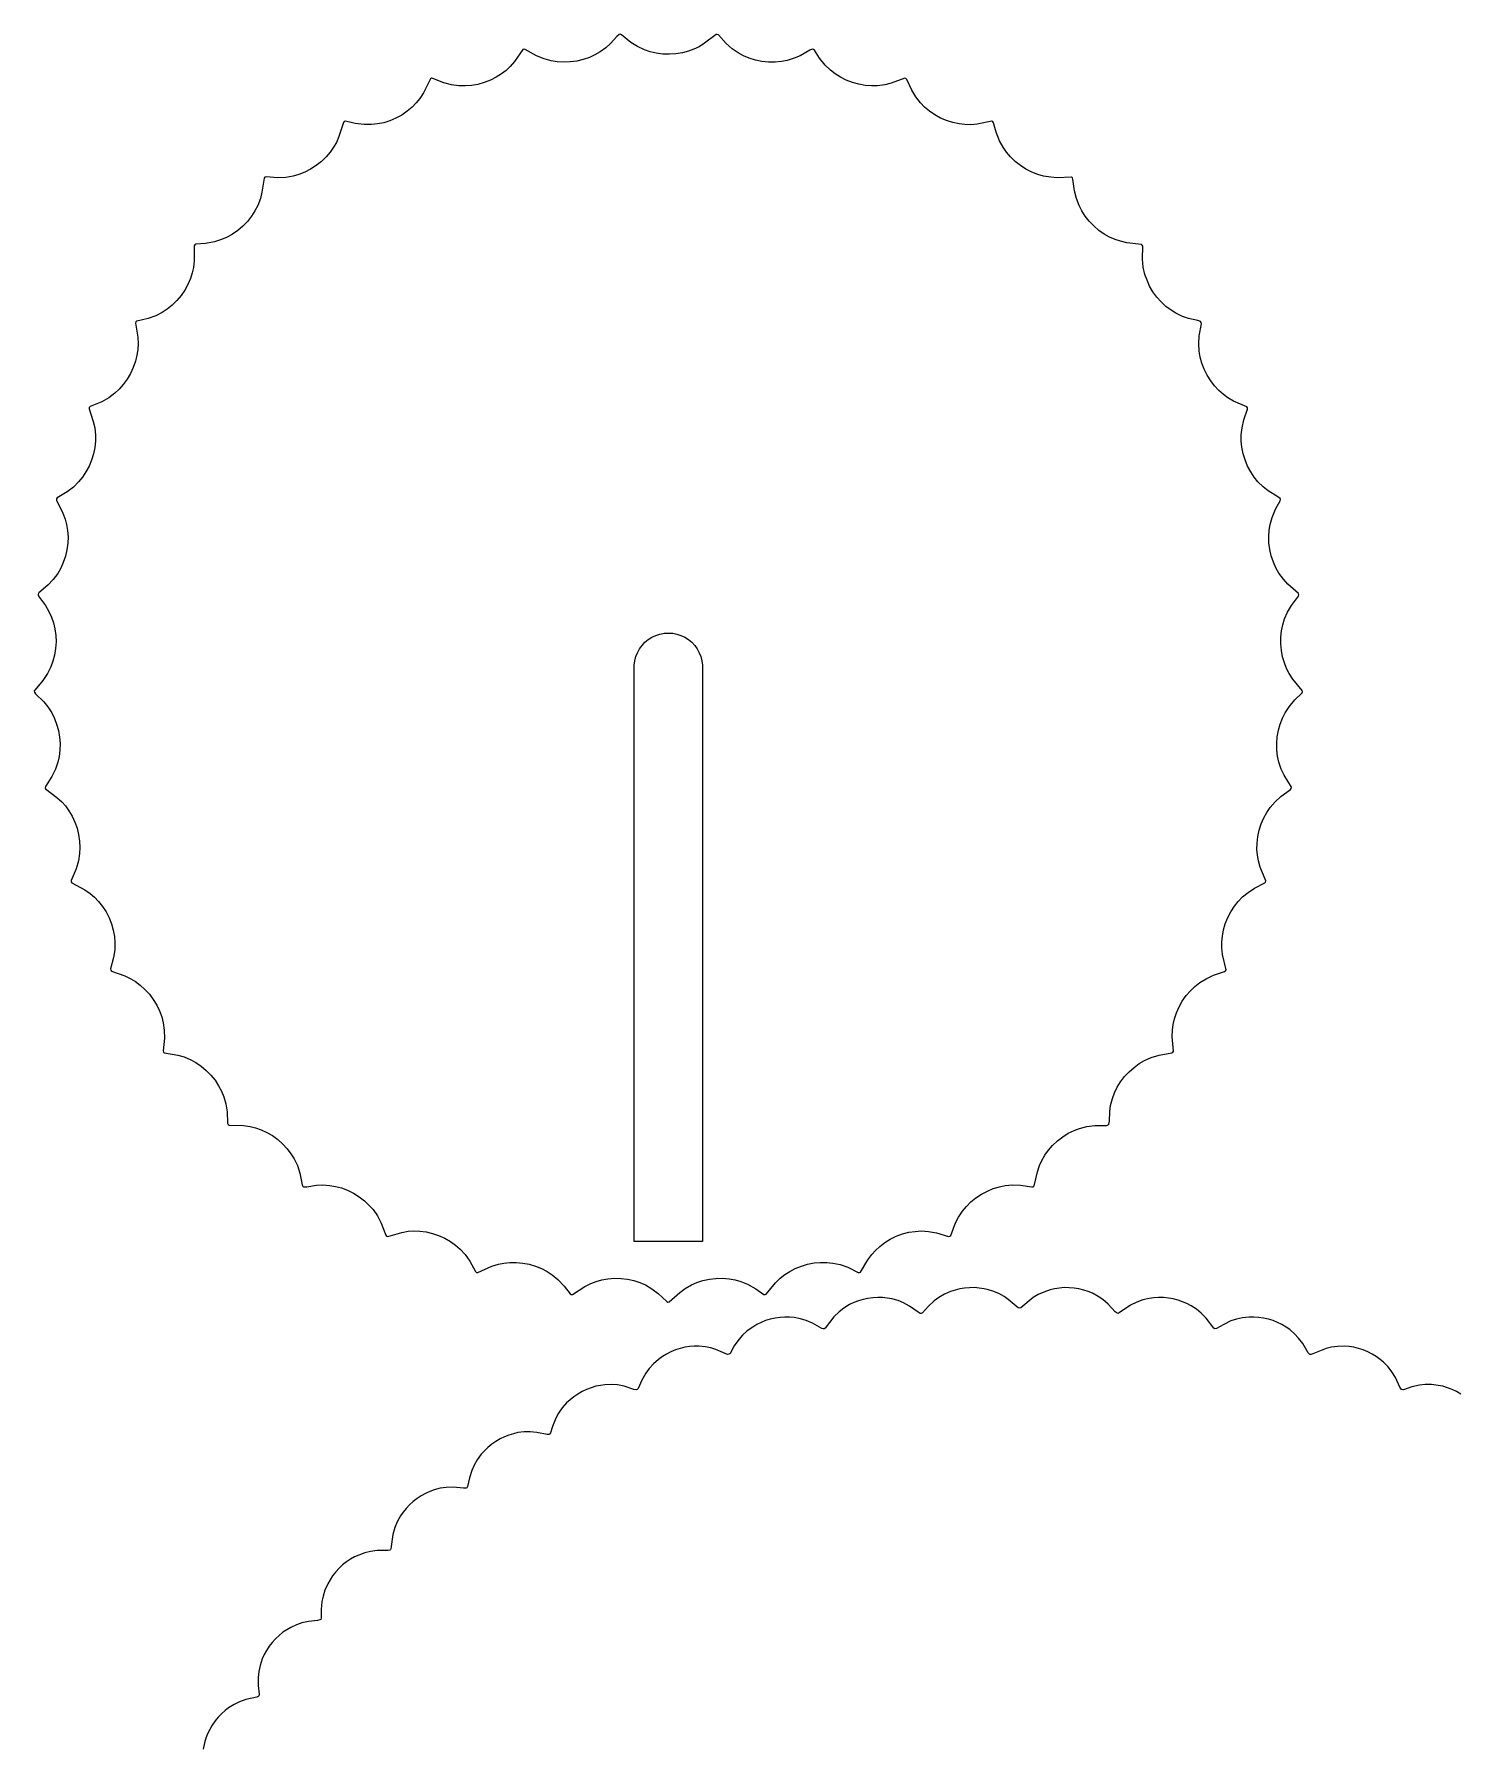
# Model space of a CAD drawing. Header units: centimetres. Extents: x 0.5 to 58.9, y 0.2 to 79.9.
# Drawn here: x 0.96 to 17.62, y 59.8 to 79.85 of the extents above; entities that cross this region are included whole.
import ezdxf

# ---------------------------------------------------------------- set-up
doc = ezdxf.new("R2010")
doc.units = ezdxf.units.CM
doc.layers.get('0').update_dxf_attribs({"lineweight": 25, "true_color": 0xffffff})

msp = doc.modelspace()

# ---------------------------------------------------------------- linework, layer by layer
for p, q in [((7.775, 79.828), (7.699, 79.743)), ((7.8, 79.85), (7.775, 79.828)), ((7.814, 79.852), (7.8, 79.85)), ((7.829, 79.845), (7.814, 79.852)), ((7.937, 79.757), (7.829, 79.845)), ((8.934, 79.85), (8.8, 79.747)), ((8.948, 79.851), (8.934, 79.85)), ((8.962, 79.844), (8.948, 79.851)), ((9.053, 79.744), (8.962, 79.844)), ((6.675, 79.673), (6.577, 79.533)), ((6.688, 79.679), (6.675, 79.673)), ((6.703, 79.676), (6.688, 79.679)), ((6.834, 79.601), (6.703, 79.676)), ((7.518, 79.611), (7.452, 79.58)), ((7.577, 79.645), (7.518, 79.611)), ((7.645, 79.694), (7.577, 79.645)), ((7.699, 79.743), (7.645, 79.694)), ((8.017, 79.708), (7.937, 79.757)), ((8.096, 79.671), (8.017, 79.708)), ((8.163, 79.648), (8.096, 79.671)), ((8.235, 79.631), (8.163, 79.648)), ((8.311, 79.621), (8.235, 79.631)), ((8.388, 79.618), (8.311, 79.621)), ((8.465, 79.623), (8.388, 79.618)), ((8.54, 79.636), (8.465, 79.623)), ((8.611, 79.654), (8.54, 79.636)), ((8.676, 79.679), (8.611, 79.654)), ((8.735, 79.707), (8.676, 79.679)), ((8.8, 79.747), (8.735, 79.707)), ((9.122, 79.683), (9.053, 79.744)), ((9.193, 79.634), (9.122, 79.683)), ((9.255, 79.601), (9.193, 79.634)), ((10.03, 79.666), (9.918, 79.601)), ((10.06, 79.679), (10.03, 79.666)), ((10.074, 79.676), (10.06, 79.679)), ((10.087, 79.665), (10.074, 79.676)), ((10.146, 79.574), (10.087, 79.665)), ((6.479, 79.43), (6.424, 79.388)), ((6.526, 79.475), (6.479, 79.43)), ((6.577, 79.533), (6.526, 79.475)), ((6.922, 79.565), (6.834, 79.601)), ((7.007, 79.541), (6.922, 79.565)), ((7.077, 79.53), (7.007, 79.541)), ((7.151, 79.525), (7.077, 79.53)), ((7.228, 79.528), (7.151, 79.525)), ((7.305, 79.538), (7.228, 79.528)), ((7.38, 79.556), (7.305, 79.538)), ((7.452, 79.58), (7.38, 79.556)), ((9.323, 79.572), (9.255, 79.601)), ((9.396, 79.55), (9.323, 79.572)), ((9.471, 79.534), (9.396, 79.55)), ((9.548, 79.526), (9.471, 79.534)), ((9.625, 79.526), (9.548, 79.526)), ((9.698, 79.533), (9.625, 79.526)), ((9.767, 79.546), (9.698, 79.533)), ((9.849, 79.571), (9.767, 79.546)), ((9.918, 79.601), (9.849, 79.571)), ((10.212, 79.491), (10.146, 79.574)), ((10.273, 79.432), (10.212, 79.491)), ((10.328, 79.389), (10.273, 79.432)), ((5.593, 79.33), (5.512, 79.166)), ((5.606, 79.337), (5.593, 79.33)), ((5.622, 79.336), (5.606, 79.337)), ((5.751, 79.285), (5.622, 79.336)), ((5.841, 79.261), (5.751, 79.285)), ((5.927, 79.25), (5.841, 79.261)), ((5.998, 79.248), (5.927, 79.25)), ((6.072, 79.253), (5.998, 79.248)), ((6.147, 79.266), (6.072, 79.253)), ((6.222, 79.287), (6.147, 79.266)), ((6.294, 79.314), (6.222, 79.287)), ((6.362, 79.349), (6.294, 79.314)), ((6.424, 79.388), (6.362, 79.349)), ((10.389, 79.35), (10.328, 79.389)), ((10.457, 79.315), (10.389, 79.35)), ((10.529, 79.287), (10.457, 79.315)), ((10.604, 79.267), (10.529, 79.287)), ((10.679, 79.254), (10.604, 79.267)), ((10.753, 79.248), (10.679, 79.254)), ((10.824, 79.25), (10.753, 79.248)), ((10.91, 79.261), (10.824, 79.25)), ((10.984, 79.279), (10.91, 79.261)), ((11.142, 79.337), (10.984, 79.279)), ((11.155, 79.333), (11.142, 79.337)), ((11.166, 79.322), (11.155, 79.333)), ((11.224, 79.198), (11.166, 79.322)), ((5.427, 79.049), (5.378, 78.999)), ((5.469, 79.1), (5.427, 79.049)), ((5.512, 79.166), (5.469, 79.1)), ((11.271, 79.119), (11.224, 79.198)), ((11.325, 79.051), (11.271, 79.119)), ((11.374, 79), (11.325, 79.051)), ((4.574, 78.822), (4.523, 78.657)), ((4.584, 78.832), (4.574, 78.822)), ((4.599, 78.835), (4.584, 78.832)), ((4.713, 78.809), (4.599, 78.835)), ((4.819, 78.795), (4.713, 78.809)), ((4.974, 78.803), (4.905, 78.795)), ((5.046, 78.818), (4.974, 78.803)), ((5.119, 78.841), (5.046, 78.818)), ((5.19, 78.871), (5.119, 78.841)), ((5.258, 78.908), (5.19, 78.871)), ((5.321, 78.951), (5.258, 78.908)), ((5.378, 78.999), (5.321, 78.951)), ((11.43, 78.953), (11.374, 79)), ((11.493, 78.91), (11.43, 78.953)), ((11.561, 78.872), (11.493, 78.91)), ((11.632, 78.842), (11.561, 78.872)), ((11.705, 78.819), (11.632, 78.842)), ((11.777, 78.803), (11.705, 78.819)), ((11.846, 78.795), (11.777, 78.803)), ((12.159, 78.834), (11.989, 78.8)), ((12.172, 78.83), (12.159, 78.834)), ((12.182, 78.818), (12.172, 78.83)), ((12.213, 78.706), (12.182, 78.818)), ((4.523, 78.657), (4.492, 78.587)), ((4.905, 78.795), (4.819, 78.795)), ((11.911, 78.794), (11.846, 78.795)), ((11.989, 78.8), (11.911, 78.794)), ((12.252, 78.607), (12.213, 78.706)), ((12.293, 78.532), (12.252, 78.607)), ((4.372, 78.417), (4.317, 78.364)), ((4.419, 78.473), (4.372, 78.417)), ((4.459, 78.53), (4.419, 78.473)), ((4.492, 78.587), (4.459, 78.53)), ((12.332, 78.474), (12.293, 78.532)), ((12.38, 78.418), (12.332, 78.474)), ((12.434, 78.365), (12.38, 78.418)), ((4.054, 78.212), (3.986, 78.193)), ((4.123, 78.239), (4.054, 78.212)), ((4.191, 78.274), (4.123, 78.239)), ((4.256, 78.316), (4.191, 78.274)), ((4.317, 78.364), (4.256, 78.316)), ((12.495, 78.317), (12.434, 78.365)), ((12.56, 78.275), (12.495, 78.317)), ((12.628, 78.24), (12.56, 78.275)), ((12.697, 78.213), (12.628, 78.24)), ((12.765, 78.194), (12.697, 78.213)), ((3.622, 78.004), (3.603, 77.93)), ((3.647, 78.169), (3.622, 78.004)), ((3.656, 78.179), (3.647, 78.169)), ((3.672, 78.183), (3.656, 78.179)), ((3.808, 78.174), (3.672, 78.183)), ((3.901, 78.178), (3.808, 78.174)), ((3.986, 78.193), (3.901, 78.178)), ((12.85, 78.179), (12.765, 78.194)), ((12.926, 78.174), (12.85, 78.179)), ((13.092, 78.181), (12.926, 78.174)), ((13.104, 78.174), (13.092, 78.181)), ((13.11, 78.159), (13.104, 78.174)), ((13.128, 78.022), (13.11, 78.159)), ((13.15, 77.932), (13.128, 78.022)), ((3.572, 77.849), (3.54, 77.786)), ((3.603, 77.93), (3.572, 77.849)), ((13.181, 77.851), (13.15, 77.932)), ((13.212, 77.788), (13.181, 77.851)), ((3.398, 77.608), (3.34, 77.558)), ((3.452, 77.664), (3.398, 77.608)), ((3.5, 77.724), (3.452, 77.664)), ((3.54, 77.786), (3.5, 77.724)), ((13.252, 77.726), (13.212, 77.788)), ((13.299, 77.666), (13.252, 77.726)), ((13.353, 77.61), (13.299, 77.666)), ((13.412, 77.559), (13.353, 77.61)), ((2.963, 77.407), (2.848, 77.397)), ((3.068, 77.425), (2.963, 77.407)), ((3.149, 77.451), (3.068, 77.425)), ((3.213, 77.479), (3.149, 77.451)), ((3.277, 77.515), (3.213, 77.479)), ((3.34, 77.558), (3.277, 77.515)), ((13.474, 77.516), (13.412, 77.559)), ((13.538, 77.48), (13.474, 77.516)), ((13.602, 77.452), (13.538, 77.48)), ((13.664, 77.431), (13.602, 77.452)), ((13.739, 77.414), (13.664, 77.431)), ((13.91, 77.395), (13.739, 77.414)), ((2.829, 77.203), (2.82, 77.126)), ((2.835, 77.39), (2.828, 77.377)), ((2.828, 77.377), (2.829, 77.203)), ((2.848, 77.397), (2.835, 77.39)), ((13.921, 77.387), (13.91, 77.395)), ((13.926, 77.372), (13.921, 77.387)), ((13.923, 77.222), (13.926, 77.372)), ((13.932, 77.128), (13.923, 77.222)), ((2.806, 77.062), (2.785, 76.995)), ((2.82, 77.126), (2.806, 77.062)), ((13.952, 77.042), (13.932, 77.128)), ((13.976, 76.975), (13.952, 77.042)), ((2.72, 76.861), (2.676, 76.797)), ((2.756, 76.927), (2.72, 76.861)), ((2.785, 76.995), (2.756, 76.927)), ((14.007, 76.907), (13.976, 76.975)), ((14.046, 76.841), (14.007, 76.907)), ((14.091, 76.778), (14.046, 76.841)), ((2.455, 76.599), (2.379, 76.56)), ((2.514, 76.638), (2.455, 76.599)), ((2.572, 76.684), (2.514, 76.638)), ((2.626, 76.737), (2.572, 76.684)), ((2.676, 76.797), (2.626, 76.737)), ((14.143, 76.721), (14.091, 76.778)), ((14.198, 76.669), (14.143, 76.721)), ((14.257, 76.625), (14.198, 76.669)), ((14.315, 76.589), (14.257, 76.625)), ((2.147, 76.488), (2.141, 76.475)), ((2.141, 76.475), (2.168, 76.308)), ((2.16, 76.496), (2.147, 76.488)), ((2.292, 76.529), (2.16, 76.496)), ((2.379, 76.56), (2.292, 76.529)), ((14.391, 76.553), (14.315, 76.589)), ((14.46, 76.529), (14.391, 76.553)), ((14.571, 76.503), (14.46, 76.529)), ((14.602, 76.491), (14.571, 76.503)), ((14.587, 76.327), (14.613, 76.464)), ((14.611, 76.48), (14.602, 76.491)), ((14.613, 76.464), (14.611, 76.48)), ((2.168, 76.308), (2.172, 76.232)), ((2.172, 76.232), (2.168, 76.167)), ((14.581, 76.234), (14.587, 76.327)), ((14.587, 76.147), (14.581, 76.234)), ((2.142, 76.027), (2.117, 75.956)), ((2.159, 76.099), (2.142, 76.027)), ((2.168, 76.167), (2.159, 76.099)), ((14.599, 76.077), (14.587, 76.147)), ((14.618, 76.006), (14.599, 76.077)), ((14.645, 75.934), (14.618, 76.006)), ((2.045, 75.819), (2, 75.757)), ((2.085, 75.886), (2.045, 75.819)), ((2.117, 75.956), (2.085, 75.886)), ((14.68, 75.865), (14.645, 75.934)), ((14.721, 75.799), (14.68, 75.865)), ((14.767, 75.739), (14.721, 75.799)), ((1.829, 75.601), (1.747, 75.555)), ((1.899, 75.653), (1.829, 75.601)), ((1.951, 75.701), (1.899, 75.653)), ((2, 75.757), (1.951, 75.701)), ((14.818, 75.686), (14.767, 75.739)), ((14.87, 75.64), (14.818, 75.686)), ((14.923, 75.602), (14.87, 75.64)), ((14.989, 75.563), (14.923, 75.602)), ((1.602, 75.487), (1.6, 75.473)), ((1.6, 75.473), (1.649, 75.323)), ((1.612, 75.498), (1.602, 75.487)), ((1.747, 75.555), (1.612, 75.498)), ((15.145, 75.495), (14.989, 75.563)), ((15.109, 75.341), (15.153, 75.468)), ((15.153, 75.483), (15.145, 75.495)), ((15.153, 75.468), (15.153, 75.483)), ((1.649, 75.323), (1.666, 75.249)), ((1.666, 75.249), (1.674, 75.163)), ((15.079, 75.166), (15.088, 75.251)), ((15.088, 75.251), (15.109, 75.341)), ((1.667, 75.02), (1.652, 74.945)), ((1.674, 75.093), (1.667, 75.02)), ((1.674, 75.163), (1.674, 75.093)), ((15.079, 75.095), (15.079, 75.166)), ((15.086, 75.022), (15.079, 75.095)), ((15.101, 74.947), (15.086, 75.022)), ((1.599, 74.8), (1.563, 74.733)), ((1.629, 74.871), (1.599, 74.8)), ((1.652, 74.945), (1.629, 74.871)), ((15.123, 74.873), (15.101, 74.947)), ((15.153, 74.802), (15.123, 74.873)), ((15.189, 74.735), (15.153, 74.802)), ((1.477, 74.617), (1.416, 74.557)), ((1.522, 74.671), (1.477, 74.617)), ((1.563, 74.733), (1.522, 74.671)), ((15.23, 74.673), (15.189, 74.735)), ((15.274, 74.619), (15.23, 74.673)), ((15.336, 74.558), (15.274, 74.619)), ((1.218, 74.419), (1.217, 74.405)), ((1.217, 74.405), (1.294, 74.253)), ((1.228, 74.431), (1.218, 74.419)), ((1.343, 74.501), (1.228, 74.431)), ((1.416, 74.557), (1.343, 74.501)), ((15.395, 74.512), (15.336, 74.558)), ((15.507, 74.444), (15.395, 74.512)), ((15.481, 74.299), (15.533, 74.395)), ((15.532, 74.424), (15.507, 74.444)), ((15.537, 74.411), (15.532, 74.424)), ((15.533, 74.395), (15.537, 74.411)), ((1.294, 74.253), (1.32, 74.181)), ((15.417, 74.12), (15.44, 74.202)), ((15.44, 74.202), (15.481, 74.299)), ((1.32, 74.181), (1.336, 74.118)), ((1.336, 74.118), (1.348, 74.05)), ((1.348, 74.05), (1.353, 73.976)), ((15.4, 73.979), (15.406, 74.052)), ((15.406, 74.052), (15.417, 74.12)), ((1.34, 73.824), (1.323, 73.748)), ((1.35, 73.9), (1.34, 73.824)), ((1.353, 73.976), (1.35, 73.9)), ((15.403, 73.903), (15.4, 73.979)), ((15.412, 73.826), (15.403, 73.903)), ((15.43, 73.751), (15.412, 73.826)), ((1.268, 73.608), (1.232, 73.547)), ((1.298, 73.676), (1.268, 73.608)), ((1.323, 73.748), (1.298, 73.676)), ((15.454, 73.678), (15.43, 73.751)), ((15.484, 73.61), (15.454, 73.678)), ((15.519, 73.549), (15.484, 73.61)), ((1.117, 73.409), (1.011, 73.319)), ((1.181, 73.477), (1.117, 73.409)), ((1.232, 73.547), (1.181, 73.477)), ((15.571, 73.478), (15.519, 73.549)), ((15.622, 73.422), (15.571, 73.478)), ((15.749, 73.31), (15.622, 73.422)), ((1.011, 73.319), (1.002, 73.305)), ((1.002, 73.305), (1.002, 73.292)), ((1.002, 73.292), (1.018, 73.263)), ((1.018, 73.263), (1.088, 73.172)), ((15.666, 73.173), (15.748, 73.282)), ((15.748, 73.282), (15.752, 73.297)), ((15.752, 73.297), (15.749, 73.31)), ((1.088, 73.172), (1.125, 73.109)), ((1.125, 73.109), (1.161, 73.033)), ((1.161, 73.033), (1.183, 72.968)), ((15.564, 72.947), (15.585, 73.014)), ((15.585, 73.014), (15.619, 73.093)), ((15.619, 73.093), (15.666, 73.173)), ((1.183, 72.968), (1.2, 72.897)), ((1.2, 72.897), (1.21, 72.822)), ((1.21, 72.822), (1.213, 72.745)), ((8.141, 72.773), (8.184, 72.8)), ((8.184, 72.8), (8.229, 72.821)), ((8.229, 72.821), (8.277, 72.836)), ((8.277, 72.836), (8.327, 72.846)), ((8.327, 72.846), (8.377, 72.849)), ((8.377, 72.849), (8.427, 72.846)), ((8.427, 72.846), (8.476, 72.836)), ((8.476, 72.836), (8.524, 72.821)), ((8.524, 72.821), (8.569, 72.8)), ((8.569, 72.8), (8.612, 72.773)), ((15.541, 72.799), (15.549, 72.875)), ((15.541, 72.721), (15.541, 72.799)), ((15.549, 72.875), (15.564, 72.947)), ((1.196, 72.592), (1.177, 72.52)), ((1.208, 72.667), (1.196, 72.592)), ((1.213, 72.745), (1.208, 72.667)), ((7.996, 72.573), (8.015, 72.619)), ((8.015, 72.619), (8.039, 72.663)), ((8.039, 72.663), (8.068, 72.704)), ((8.068, 72.704), (8.103, 72.741)), ((8.103, 72.741), (8.141, 72.773)), ((8.612, 72.773), (8.65, 72.741)), ((8.65, 72.741), (8.685, 72.704)), ((8.685, 72.704), (8.714, 72.663)), ((8.714, 72.663), (8.738, 72.619)), ((8.738, 72.619), (8.757, 72.573)), ((15.548, 72.644), (15.541, 72.721)), ((15.562, 72.569), (15.548, 72.644)), ((1.153, 72.453), (1.113, 72.374)), ((1.177, 72.52), (1.153, 72.453)), ((7.977, 72.474), (7.984, 72.524)), ((7.977, 65.732), (7.977, 72.474)), ((7.984, 72.524), (7.996, 72.573)), ((8.757, 72.573), (8.769, 72.524)), ((8.769, 72.524), (8.776, 72.474)), ((8.776, 72.474), (8.777, 65.732)), ((15.583, 72.499), (15.562, 72.569)), ((15.609, 72.434), (15.583, 72.499)), ((15.639, 72.376), (15.609, 72.434)), ((1.06, 72.295), (0.963, 72.182)), ((1.113, 72.374), (1.06, 72.295)), ((15.681, 72.31), (15.639, 72.376)), ((15.793, 72.177), (15.681, 72.31)), ((0.963, 72.182), (0.958, 72.172)), ((0.958, 72.172), (0.959, 72.158)), ((0.959, 72.158), (0.972, 72.138)), ((0.972, 72.138), (1.069, 72.043)), ((1.069, 72.043), (1.116, 71.986)), ((1.116, 71.986), (1.162, 71.914)), ((15.592, 71.916), (15.638, 71.987)), ((15.638, 71.987), (15.707, 72.068)), ((15.707, 72.068), (15.79, 72.149)), ((15.79, 72.149), (15.796, 72.163)), ((15.796, 72.163), (15.793, 72.177)), ((1.162, 71.914), (1.194, 71.851)), ((1.194, 71.851), (1.22, 71.783)), ((15.513, 71.712), (15.534, 71.785)), ((15.534, 71.785), (15.56, 71.853)), ((15.56, 71.853), (15.592, 71.916)), ((1.22, 71.783), (1.241, 71.71)), ((1.241, 71.71), (1.254, 71.633)), ((1.254, 71.633), (1.26, 71.556)), ((15.494, 71.559), (15.499, 71.636)), ((15.499, 71.636), (15.513, 71.712)), ((1.249, 71.406), (1.233, 71.338)), ((1.258, 71.48), (1.249, 71.406)), ((1.26, 71.556), (1.258, 71.48)), ((15.495, 71.482), (15.494, 71.559)), ((15.504, 71.409), (15.495, 71.482)), ((15.519, 71.34), (15.504, 71.409)), ((1.206, 71.256), (1.165, 71.172)), ((1.233, 71.338), (1.206, 71.256)), ((15.547, 71.257), (15.519, 71.34)), ((15.579, 71.188), (15.547, 71.257)), ((15.665, 71.045), (15.579, 71.188)), ((1.091, 71.055), (1.087, 71.04)), ((1.087, 71.04), (1.091, 71.027)), ((1.165, 71.172), (1.091, 71.055)), ((1.091, 71.027), (1.224, 70.927)), ((15.543, 70.938), (15.655, 71.018)), ((15.655, 71.018), (15.664, 71.031)), ((15.664, 71.031), (15.665, 71.045)), ((1.224, 70.927), (1.28, 70.875)), ((1.28, 70.875), (1.323, 70.827)), ((1.323, 70.827), (1.363, 70.771)), ((15.378, 70.752), (15.418, 70.81)), ((15.418, 70.81), (15.474, 70.876)), ((15.474, 70.876), (15.543, 70.938)), ((1.363, 70.771), (1.401, 70.708)), ((1.401, 70.708), (1.433, 70.639)), ((1.433, 70.639), (1.459, 70.567)), ((15.288, 70.544), (15.312, 70.618)), ((15.312, 70.618), (15.342, 70.688)), ((15.342, 70.688), (15.378, 70.752)), ((1.459, 70.567), (1.477, 70.491)), ((1.477, 70.491), (1.488, 70.416)), ((1.488, 70.416), (1.491, 70.341)), ((15.262, 70.319), (15.263, 70.393)), ((15.263, 70.393), (15.272, 70.468)), ((15.272, 70.468), (15.288, 70.544)), ((1.474, 70.184), (1.447, 70.093)), ((1.488, 70.27), (1.474, 70.184)), ((1.491, 70.341), (1.488, 70.27)), ((15.268, 70.25), (15.262, 70.319)), ((15.279, 70.186), (15.268, 70.25)), ((15.3, 70.111), (15.279, 70.186)), ((1.447, 70.093), (1.389, 69.956)), ((15.365, 69.951), (15.3, 70.111)), ((1.389, 69.956), (1.388, 69.941)), ((1.388, 69.941), (1.396, 69.929)), ((1.396, 69.929), (1.549, 69.847)), ((1.549, 69.847), (1.613, 69.803)), ((1.613, 69.803), (1.662, 69.76)), ((15.092, 69.762), (15.158, 69.816)), ((15.158, 69.816), (15.235, 69.866)), ((15.235, 69.866), (15.353, 69.926)), ((15.353, 69.926), (15.363, 69.937)), ((15.363, 69.937), (15.365, 69.951)), ((1.662, 69.76), (1.711, 69.71)), ((1.711, 69.71), (1.756, 69.652)), ((1.756, 69.652), (1.798, 69.588)), ((1.798, 69.588), (1.833, 69.519)), ((14.921, 69.522), (14.956, 69.59)), ((14.956, 69.59), (14.998, 69.654)), ((14.998, 69.654), (15.044, 69.711)), ((15.044, 69.711), (15.092, 69.762)), ((1.833, 69.519), (1.862, 69.447)), ((1.862, 69.447), (1.883, 69.374)), ((14.871, 69.376), (14.892, 69.45)), ((14.892, 69.45), (14.921, 69.522)), ((1.883, 69.374), (1.896, 69.301)), ((1.896, 69.301), (1.902, 69.231)), ((1.902, 69.231), (1.9, 69.145)), ((14.852, 69.233), (14.858, 69.304)), ((14.852, 69.168), (14.852, 69.233)), ((14.858, 69.304), (14.871, 69.376)), ((1.886, 69.053), (1.851, 68.921)), ((1.9, 69.145), (1.886, 69.053)), ((14.86, 69.089), (14.852, 69.168)), ((14.902, 68.911), (14.86, 69.089)), ((1.851, 68.921), (1.852, 68.906)), ((1.852, 68.906), (1.861, 68.894)), ((1.861, 68.894), (2.019, 68.839)), ((2.019, 68.839), (2.088, 68.806)), ((2.088, 68.806), (2.143, 68.772)), ((14.593, 68.761), (14.667, 68.806)), ((14.667, 68.806), (14.752, 68.846)), ((14.752, 68.846), (14.883, 68.889)), ((14.883, 68.889), (14.896, 68.898)), ((14.896, 68.898), (14.902, 68.911)), ((2.143, 68.772), (2.199, 68.731)), ((2.199, 68.731), (2.253, 68.682)), ((2.253, 68.682), (2.305, 68.626)), ((2.305, 68.626), (2.351, 68.564)), ((14.389, 68.545), (14.434, 68.608)), ((14.434, 68.608), (14.484, 68.666)), ((14.484, 68.666), (14.537, 68.717)), ((14.537, 68.717), (14.593, 68.761)), ((2.351, 68.564), (2.391, 68.498)), ((2.391, 68.498), (2.424, 68.429)), ((2.424, 68.429), (2.449, 68.359)), ((14.298, 68.338), (14.321, 68.408)), ((14.321, 68.408), (14.351, 68.477)), ((14.351, 68.477), (14.389, 68.545)), ((2.449, 68.359), (2.467, 68.29)), ((2.467, 68.29), (2.479, 68.204)), ((2.479, 68.204), (2.481, 68.11)), ((14.272, 68.129), (14.274, 68.206)), ((14.274, 68.206), (14.282, 68.27)), ((14.282, 68.27), (14.298, 68.338)), ((2.481, 68.11), (2.466, 67.963)), ((14.286, 67.958), (14.272, 68.129)), ((2.466, 67.963), (2.471, 67.949)), ((2.471, 67.949), (2.482, 67.94)), ((2.482, 67.94), (2.637, 67.912)), ((2.637, 67.912), (2.71, 67.891)), ((2.71, 67.891), (2.789, 67.858)), ((2.789, 67.858), (2.85, 67.825)), ((2.85, 67.825), (2.911, 67.783)), ((2.911, 67.783), (2.97, 67.734)), ((13.824, 67.769), (13.884, 67.813)), ((13.884, 67.813), (13.946, 67.849)), ((13.946, 67.849), (14.026, 67.885)), ((14.026, 67.885), (14.117, 67.913)), ((14.117, 67.913), (14.266, 67.938)), ((14.266, 67.938), (14.279, 67.946)), ((14.279, 67.946), (14.286, 67.958)), ((2.97, 67.734), (3.024, 67.679)), ((3.024, 67.679), (3.073, 67.619)), ((3.073, 67.619), (3.115, 67.555)), ((13.627, 67.536), (13.667, 67.6)), ((13.667, 67.6), (13.713, 67.662)), ((13.713, 67.662), (13.766, 67.718)), ((13.766, 67.718), (13.824, 67.769)), ((3.115, 67.555), (3.149, 67.49)), ((3.149, 67.49), (3.175, 67.425)), ((3.175, 67.425), (3.199, 67.342)), ((13.55, 67.325), (13.571, 67.406)), ((13.571, 67.406), (13.595, 67.47)), ((13.595, 67.47), (13.627, 67.536)), ((3.199, 67.342), (3.213, 67.251)), ((3.213, 67.251), (3.22, 67.116)), ((13.536, 67.139), (13.54, 67.253)), ((13.54, 67.253), (13.55, 67.325)), ((3.22, 67.116), (3.226, 67.102)), ((3.226, 67.102), (3.237, 67.094)), ((3.237, 67.094), (3.407, 67.089)), ((3.407, 67.089), (3.483, 67.078)), ((3.483, 67.078), (3.546, 67.062)), ((3.546, 67.062), (3.611, 67.039)), ((3.611, 67.039), (3.678, 67.009)), ((3.678, 67.009), (3.744, 66.971)), ((12.99, 66.958), (13.055, 66.998)), ((13.055, 66.998), (13.122, 67.031)), ((13.122, 67.031), (13.188, 67.056)), ((13.188, 67.056), (13.272, 67.078)), ((13.272, 67.078), (13.365, 67.09)), ((13.365, 67.09), (13.505, 67.091)), ((13.505, 67.091), (13.521, 67.096)), ((13.521, 67.096), (13.53, 67.106)), ((13.53, 67.106), (13.536, 67.139)), ((3.744, 66.971), (3.806, 66.925)), ((3.806, 66.925), (3.864, 66.874)), ((3.864, 66.874), (3.916, 66.818)), ((3.916, 66.818), (3.961, 66.759)), ((12.78, 66.741), (12.822, 66.8)), ((12.822, 66.8), (12.872, 66.857)), ((12.872, 66.857), (12.929, 66.91)), ((12.929, 66.91), (12.99, 66.958)), ((3.961, 66.759), (3.998, 66.699)), ((3.998, 66.699), (4.036, 66.62)), ((4.036, 66.62), (4.065, 66.531)), ((12.693, 66.549), (12.718, 66.622)), ((12.718, 66.622), (12.745, 66.68)), ((12.745, 66.68), (12.78, 66.741)), ((4.065, 66.531), (4.093, 66.394)), ((4.093, 66.394), (4.101, 66.38)), ((4.101, 66.38), (4.113, 66.373)), ((4.113, 66.373), (4.146, 66.373)), ((4.146, 66.373), (4.259, 66.391)), ((4.259, 66.391), (4.331, 66.394)), ((4.331, 66.394), (4.415, 66.389)), ((4.415, 66.389), (4.483, 66.377)), ((4.483, 66.377), (4.553, 66.359)), ((12.178, 66.351), (12.249, 66.373)), ((12.249, 66.373), (12.318, 66.386)), ((12.318, 66.386), (12.404, 66.394)), ((12.404, 66.394), (12.496, 66.391)), ((12.496, 66.391), (12.63, 66.371)), ((12.63, 66.371), (12.645, 66.374)), ((12.645, 66.374), (12.655, 66.384)), ((12.655, 66.384), (12.693, 66.549)), ((4.553, 66.359), (4.624, 66.332)), ((4.624, 66.332), (4.693, 66.298)), ((4.693, 66.298), (4.759, 66.257)), ((4.759, 66.257), (4.82, 66.21)), ((4.82, 66.21), (4.874, 66.159)), ((11.864, 66.143), (11.916, 66.195)), ((11.916, 66.195), (11.975, 66.243)), ((11.975, 66.243), (12.039, 66.286)), ((12.039, 66.286), (12.108, 66.323)), ((12.108, 66.323), (12.178, 66.351)), ((4.874, 66.159), (4.921, 66.106)), ((4.921, 66.106), (4.972, 66.034)), ((4.972, 66.034), (5.016, 65.949)), ((11.737, 65.951), (11.772, 66.017)), ((11.772, 66.017), (11.819, 66.089)), ((11.819, 66.089), (11.864, 66.143)), ((5.016, 65.949), (5.07, 65.808)), ((5.07, 65.808), (5.08, 65.797)), ((5.08, 65.797), (5.093, 65.793)), ((5.093, 65.793), (5.258, 65.839)), ((5.258, 65.839), (5.334, 65.852)), ((5.334, 65.852), (5.399, 65.856)), ((5.399, 65.856), (5.469, 65.853)), ((5.469, 65.853), (5.542, 65.844)), ((5.542, 65.844), (5.616, 65.827)), ((5.616, 65.827), (5.689, 65.803)), ((5.689, 65.803), (5.76, 65.771)), ((5.76, 65.771), (5.826, 65.733)), ((10.973, 65.76), (11.042, 65.794)), ((11.042, 65.794), (11.115, 65.821)), ((11.115, 65.821), (11.189, 65.84)), ((11.189, 65.84), (11.263, 65.851)), ((11.263, 65.851), (11.333, 65.856)), ((11.333, 65.856), (11.421, 65.851)), ((11.421, 65.851), (11.514, 65.835)), ((11.514, 65.835), (11.655, 65.793)), ((11.655, 65.793), (11.67, 65.795)), ((11.67, 65.795), (11.681, 65.804)), ((11.681, 65.804), (11.737, 65.951)), ((5.826, 65.733), (5.886, 65.69)), ((5.886, 65.69), (5.939, 65.644)), ((5.939, 65.644), (5.999, 65.58)), ((5.999, 65.58), (6.053, 65.504)), ((8.777, 65.732), (7.977, 65.732)), ((10.71, 65.52), (10.756, 65.582)), ((10.756, 65.582), (10.799, 65.629)), ((10.799, 65.629), (10.85, 65.676)), ((10.85, 65.676), (10.908, 65.72)), ((10.908, 65.72), (10.973, 65.76)), ((6.053, 65.504), (6.12, 65.383)), ((6.12, 65.383), (6.132, 65.372)), ((6.132, 65.372), (6.146, 65.369)), ((6.146, 65.369), (6.313, 65.444)), ((6.313, 65.444), (6.388, 65.467)), ((6.388, 65.467), (6.453, 65.48)), ((6.453, 65.48), (6.523, 65.488)), ((6.523, 65.488), (6.597, 65.488)), ((6.597, 65.488), (6.673, 65.481)), ((6.673, 65.481), (6.749, 65.467)), ((6.749, 65.467), (6.823, 65.445)), ((6.823, 65.445), (6.894, 65.416)), ((6.894, 65.416), (6.959, 65.382)), ((6.959, 65.382), (7.017, 65.344)), ((9.737, 65.345), (9.796, 65.383)), ((9.796, 65.383), (9.861, 65.417)), ((9.861, 65.417), (9.932, 65.446)), ((9.932, 65.446), (10.006, 65.468)), ((10.006, 65.468), (10.082, 65.482)), ((10.082, 65.482), (10.158, 65.488)), ((10.158, 65.488), (10.232, 65.488)), ((10.232, 65.488), (10.302, 65.48)), ((10.302, 65.48), (10.386, 65.462)), ((10.386, 65.462), (10.474, 65.431)), ((10.474, 65.431), (10.597, 65.371)), ((10.597, 65.371), (10.613, 65.37)), ((10.613, 65.37), (10.625, 65.375)), ((10.625, 65.375), (10.71, 65.52)), ((7.017, 65.344), (7.083, 65.29)), ((7.083, 65.29), (7.157, 65.212)), ((7.157, 65.212), (7.228, 65.119)), ((7.255, 65.113), (7.4, 65.208)), ((7.4, 65.208), (7.469, 65.242)), ((7.469, 65.242), (7.53, 65.265)), ((7.53, 65.265), (7.597, 65.284)), ((7.597, 65.284), (7.67, 65.297)), ((7.67, 65.297), (7.745, 65.303)), ((7.745, 65.303), (7.823, 65.301)), ((7.823, 65.301), (7.9, 65.292)), ((7.9, 65.292), (7.974, 65.275)), ((7.974, 65.275), (8.044, 65.252)), ((8.044, 65.252), (8.109, 65.224)), ((8.109, 65.224), (8.184, 65.181)), ((8.184, 65.181), (8.258, 65.125)), ((8.509, 65.137), (8.571, 65.182)), ((8.571, 65.182), (8.646, 65.225)), ((8.646, 65.225), (8.711, 65.253)), ((8.711, 65.253), (8.781, 65.276)), ((8.781, 65.276), (8.856, 65.292)), ((8.856, 65.292), (8.933, 65.301)), ((8.933, 65.301), (9.01, 65.303)), ((9.01, 65.303), (9.086, 65.297)), ((9.086, 65.297), (9.158, 65.284)), ((9.158, 65.284), (9.225, 65.265)), ((9.225, 65.265), (9.304, 65.233)), ((9.304, 65.233), (9.398, 65.18)), ((9.398, 65.18), (9.493, 65.114)), ((9.521, 65.116), (9.63, 65.251)), ((9.63, 65.251), (9.686, 65.305)), ((9.686, 65.305), (9.737, 65.345)), ((11.785, 65.178), (11.73, 65.165)), ((11.842, 65.187), (11.785, 65.178)), ((11.899, 65.192), (11.842, 65.187)), ((11.957, 65.193), (11.899, 65.192)), ((12.014, 65.188), (11.957, 65.193)), ((12.07, 65.18), (12.014, 65.188)), ((12.123, 65.167), (12.07, 65.18)), ((12.895, 65.18), (12.842, 65.167)), ((12.951, 65.188), (12.895, 65.18)), ((13.008, 65.193), (12.951, 65.188)), ((13.066, 65.192), (13.008, 65.193)), ((13.123, 65.187), (13.066, 65.192)), ((13.18, 65.178), (13.123, 65.187)), ((13.235, 65.165), (13.18, 65.178)), ((7.228, 65.119), (7.241, 65.112)), ((7.241, 65.112), (7.255, 65.113)), ((8.258, 65.125), (8.358, 65.031)), ((8.358, 65.031), (8.372, 65.025)), ((8.372, 65.025), (8.386, 65.026)), ((8.386, 65.026), (8.509, 65.137)), ((9.493, 65.114), (9.508, 65.111)), ((9.508, 65.111), (9.521, 65.116)), ((10.497, 64.995), (10.43, 64.954)), ((10.547, 65.018), (10.497, 64.995)), ((10.599, 65.038), (10.547, 65.018)), ((10.654, 65.055), (10.599, 65.038)), ((10.71, 65.067), (10.654, 65.055)), ((10.768, 65.075), (10.71, 65.067)), ((10.825, 65.078), (10.768, 65.075)), ((10.882, 65.076), (10.825, 65.078)), ((10.937, 65.071), (10.882, 65.076)), ((10.99, 65.061), (10.937, 65.071)), ((11.063, 65.041), (10.99, 65.061)), ((11.128, 65.015), (11.063, 65.041)), ((11.199, 64.977), (11.128, 65.015)), ((11.299, 64.905), (11.199, 64.977)), ((11.419, 64.976), (11.35, 64.9)), ((11.487, 65.039), (11.419, 64.976)), ((11.541, 65.079), (11.487, 65.039)), ((11.605, 65.116), (11.541, 65.079)), ((11.678, 65.147), (11.605, 65.116)), ((11.73, 65.165), (11.678, 65.147)), ((12.174, 65.152), (12.123, 65.167)), ((12.243, 65.123), (12.174, 65.152)), ((12.303, 65.09), (12.243, 65.123)), ((12.353, 65.055), (12.303, 65.09)), ((12.467, 64.957), (12.353, 65.055)), ((12.644, 65.078), (12.498, 64.957)), ((12.701, 65.112), (12.644, 65.078)), ((12.767, 65.142), (12.701, 65.112)), ((12.842, 65.167), (12.767, 65.142)), ((13.287, 65.147), (13.235, 65.165)), ((13.337, 65.127), (13.287, 65.147)), ((13.404, 65.091), (13.337, 65.127)), ((13.461, 65.053), (13.404, 65.091)), ((13.522, 65), (13.461, 65.053)), ((13.604, 64.91), (13.522, 65)), ((13.782, 64.987), (13.652, 64.897)), ((13.858, 65.024), (13.782, 64.987)), ((13.926, 65.049), (13.858, 65.024)), ((14.002, 65.067), (13.926, 65.049)), ((14.055, 65.074), (14.002, 65.067)), ((14.111, 65.078), (14.055, 65.074)), ((14.169, 65.077), (14.111, 65.078)), ((14.226, 65.071), (14.169, 65.077)), ((14.283, 65.061), (14.226, 65.071)), ((14.339, 65.047), (14.283, 65.061)), ((14.392, 65.029), (14.339, 65.047)), ((14.443, 65.007), (14.392, 65.029)), ((14.491, 64.982), (14.443, 65.007)), ((14.555, 64.94), (14.491, 64.982)), ((9.461, 64.785), (9.41, 64.761)), ((9.514, 64.807), (9.461, 64.785)), ((9.569, 64.824), (9.514, 64.807)), ((9.626, 64.837), (9.569, 64.824)), ((9.683, 64.845), (9.626, 64.837)), ((9.739, 64.849), (9.683, 64.845)), ((9.794, 64.848), (9.739, 64.849)), ((9.847, 64.843), (9.794, 64.848)), ((9.921, 64.83), (9.847, 64.843)), ((9.987, 64.81), (9.921, 64.83)), ((10.061, 64.779), (9.987, 64.81)), ((10.171, 64.716), (10.061, 64.779)), ((10.311, 64.851), (10.209, 64.719)), ((10.373, 64.91), (10.311, 64.851)), ((10.43, 64.954), (10.373, 64.91)), ((11.324, 64.892), (11.299, 64.905)), ((11.335, 64.892), (11.324, 64.892)), ((11.35, 64.9), (11.335, 64.892)), ((12.483, 64.952), (12.467, 64.957)), ((12.498, 64.957), (12.483, 64.952)), ((13.625, 64.894), (13.604, 64.91)), ((13.635, 64.892), (13.625, 64.894)), ((13.652, 64.897), (13.635, 64.892)), ((14.609, 64.895), (14.555, 64.94)), ((14.667, 64.837), (14.609, 64.895)), ((14.756, 64.719), (14.667, 64.837)), ((14.958, 64.803), (14.874, 64.763)), ((15.021, 64.824), (14.958, 64.803)), ((15.093, 64.84), (15.021, 64.824)), ((15.171, 64.848), (15.093, 64.84)), ((15.226, 64.849), (15.171, 64.848)), ((15.282, 64.845), (15.226, 64.849)), ((15.339, 64.837), (15.282, 64.845)), ((15.396, 64.824), (15.339, 64.837)), ((15.451, 64.807), (15.396, 64.824)), ((15.504, 64.785), (15.451, 64.807)), ((15.555, 64.761), (15.504, 64.785)), ((9.201, 64.587), (9.148, 64.511)), ((9.245, 64.637), (9.201, 64.587)), ((9.299, 64.686), (9.245, 64.637)), ((9.363, 64.732), (9.299, 64.686)), ((9.41, 64.761), (9.363, 64.732)), ((10.189, 64.711), (10.171, 64.716)), ((10.199, 64.713), (10.189, 64.711)), ((10.209, 64.719), (10.199, 64.713)), ((14.77, 64.711), (14.756, 64.719)), ((14.787, 64.714), (14.77, 64.711)), ((14.874, 64.763), (14.787, 64.714)), ((15.602, 64.732), (15.555, 64.761)), ((15.646, 64.702), (15.602, 64.732)), ((15.703, 64.653), (15.646, 64.702)), ((15.75, 64.603), (15.703, 64.653)), ((15.798, 64.54), (15.75, 64.603)), ((8.307, 64.386), (8.262, 64.354)), ((8.355, 64.416), (8.307, 64.386)), ((8.406, 64.442), (8.355, 64.416)), ((8.46, 64.464), (8.406, 64.442)), ((8.515, 64.482), (8.46, 64.464)), ((8.57, 64.495), (8.515, 64.482)), ((8.626, 64.503), (8.57, 64.495)), ((8.68, 64.508), (8.626, 64.503)), ((8.733, 64.508), (8.68, 64.508)), ((8.807, 64.501), (8.733, 64.508)), ((8.874, 64.488), (8.807, 64.501)), ((8.932, 64.47), (8.874, 64.488)), ((9.068, 64.413), (8.932, 64.47)), ((9.084, 64.414), (9.068, 64.413)), ((9.098, 64.424), (9.084, 64.414)), ((9.148, 64.511), (9.098, 64.424)), ((15.863, 64.43), (15.798, 64.54)), ((15.876, 64.416), (15.863, 64.43)), ((15.886, 64.413), (15.876, 64.416)), ((15.897, 64.413), (15.886, 64.413)), ((16.071, 64.482), (15.897, 64.413)), ((16.134, 64.497), (16.071, 64.482)), ((16.206, 64.506), (16.134, 64.497)), ((16.285, 64.508), (16.206, 64.506)), ((16.339, 64.503), (16.285, 64.508)), ((16.395, 64.495), (16.339, 64.503)), ((16.45, 64.482), (16.395, 64.495)), ((16.505, 64.464), (16.45, 64.482)), ((16.559, 64.442), (16.505, 64.464)), ((16.61, 64.416), (16.559, 64.442)), ((16.658, 64.386), (16.61, 64.416)), ((16.703, 64.354), (16.658, 64.386)), ((8.112, 64.193), (8.066, 64.11)), ((8.152, 64.247), (8.112, 64.193)), ((8.202, 64.302), (8.152, 64.247)), ((8.262, 64.354), (8.202, 64.302)), ((16.744, 64.32), (16.703, 64.354)), ((16.798, 64.265), (16.744, 64.32)), ((16.841, 64.21), (16.798, 64.265)), ((16.884, 64.141), (16.841, 64.21)), ((7.367, 63.978), (7.317, 63.949)), ((7.42, 64.003), (7.367, 63.978)), ((7.474, 64.023), (7.42, 64.003)), ((7.528, 64.039), (7.474, 64.023)), ((7.582, 64.05), (7.528, 64.039)), ((7.635, 64.057), (7.582, 64.05)), ((7.71, 64.06), (7.635, 64.057)), ((7.78, 64.055), (7.71, 64.06)), ((7.859, 64.04), (7.78, 64.055)), ((7.974, 64.003), (7.859, 64.04)), ((8.001, 63.999), (7.974, 64.003)), ((8.011, 64.002), (8.001, 63.999)), ((8.023, 64.015), (8.011, 64.002)), ((8.066, 64.11), (8.023, 64.015)), ((16.935, 64.029), (16.884, 64.141)), ((16.95, 64.006), (16.935, 64.029)), ((16.958, 64), (16.95, 64.006)), ((16.976, 63.999), (16.958, 64)), ((17.073, 64.031), (16.976, 63.999)), ((17.164, 64.052), (17.073, 64.031)), ((17.231, 64.059), (17.164, 64.052)), ((17.304, 64.059), (17.231, 64.059)), ((17.383, 64.05), (17.304, 64.059)), ((17.437, 64.039), (17.383, 64.05)), ((17.491, 64.023), (17.437, 64.039)), ((17.545, 64.003), (17.491, 64.023)), ((17.597, 63.978), (17.545, 64.003)), ((17.648, 63.949), (17.597, 63.978)), ((7.134, 63.786), (7.092, 63.726)), ((7.186, 63.844), (7.134, 63.786)), ((7.226, 63.882), (7.186, 63.844)), ((7.27, 63.917), (7.226, 63.882)), ((7.317, 63.949), (7.27, 63.917)), ((7.02, 63.569), (6.997, 63.496)), ((7.06, 63.668), (7.02, 63.569)), ((7.092, 63.726), (7.06, 63.668)), ((6.357, 63.395), (6.31, 63.362)), ((6.407, 63.424), (6.357, 63.395)), ((6.459, 63.449), (6.407, 63.424)), ((6.511, 63.469), (6.459, 63.449)), ((6.564, 63.485), (6.511, 63.469)), ((6.615, 63.497), (6.564, 63.485)), ((6.69, 63.506), (6.615, 63.497)), ((6.758, 63.508), (6.69, 63.506)), ((6.837, 63.5), (6.758, 63.508)), ((6.96, 63.475), (6.837, 63.5)), ((6.978, 63.476), (6.96, 63.475)), ((6.987, 63.481), (6.978, 63.476)), ((6.997, 63.496), (6.987, 63.481)), ((6.141, 63.181), (6.104, 63.117)), ((6.188, 63.245), (6.141, 63.181)), ((6.224, 63.286), (6.188, 63.245)), ((6.265, 63.325), (6.224, 63.286)), ((6.31, 63.362), (6.265, 63.325)), ((6.049, 62.967), (6.028, 62.867)), ((6.077, 63.056), (6.049, 62.967)), ((6.104, 63.117), (6.077, 63.056)), ((5.534, 62.786), (5.484, 62.758)), ((5.584, 62.808), (5.534, 62.786)), ((5.635, 62.827), (5.584, 62.808)), ((5.708, 62.846), (5.635, 62.827)), ((5.778, 62.856), (5.708, 62.846)), ((5.859, 62.858), (5.778, 62.856)), ((5.981, 62.846), (5.859, 62.858)), ((6.009, 62.847), (5.981, 62.846)), ((6.018, 62.852), (6.009, 62.847)), ((6.028, 62.867), (6.018, 62.852)), ((5.273, 62.568), (5.242, 62.523)), ((5.308, 62.611), (5.273, 62.568)), ((5.347, 62.653), (5.308, 62.611)), ((5.39, 62.692), (5.347, 62.653)), ((5.436, 62.727), (5.39, 62.692)), ((5.484, 62.758), (5.436, 62.727)), ((5.176, 62.387), (5.152, 62.305)), ((5.204, 62.454), (5.176, 62.387)), ((5.242, 62.523), (5.204, 62.454)), ((5.152, 62.305), (5.13, 62.14)), ((4.611, 61.986), (4.566, 61.95)), ((4.658, 62.017), (4.611, 61.986)), ((4.706, 62.044), (4.658, 62.017)), ((4.754, 62.066), (4.706, 62.044)), ((4.825, 62.092), (4.754, 62.066)), ((4.892, 62.108), (4.825, 62.092)), ((4.971, 62.118), (4.892, 62.108)), ((5.099, 62.118), (4.971, 62.118)), ((5.117, 62.123), (5.099, 62.118)), ((5.125, 62.13), (5.117, 62.123)), ((5.13, 62.14), (5.125, 62.13)), ((4.418, 61.776), (4.391, 61.728)), ((4.449, 61.823), (4.418, 61.776)), ((4.485, 61.868), (4.449, 61.823)), ((4.524, 61.911), (4.485, 61.868)), ((4.566, 61.95), (4.524, 61.911)), ((4.336, 61.586), (4.323, 61.521)), ((4.359, 61.656), (4.336, 61.586)), ((4.391, 61.728), (4.359, 61.656)), ((4.316, 61.429), (4.315, 61.329)), ((4.323, 61.521), (4.316, 61.429)), ((3.867, 61.162), (3.823, 61.126)), ((3.912, 61.192), (3.867, 61.162)), ((3.958, 61.219), (3.912, 61.192)), ((4.025, 61.25), (3.958, 61.219)), ((4.09, 61.272), (4.025, 61.25)), ((4.166, 61.289), (4.09, 61.272)), ((4.273, 61.3), (4.166, 61.289)), ((4.3, 61.307), (4.273, 61.3)), ((4.309, 61.313), (4.3, 61.307)), ((4.315, 61.329), (4.309, 61.313)), ((3.707, 60.998), (3.676, 60.95)), ((3.743, 61.044), (3.707, 60.998)), ((3.782, 61.087), (3.743, 61.044)), ((3.823, 61.126), (3.782, 61.087)), ((3.6, 60.775), (3.585, 60.702)), ((3.626, 60.85), (3.6, 60.775)), ((3.649, 60.901), (3.626, 60.85)), ((3.676, 60.95), (3.649, 60.901)), ((3.585, 60.702), (3.577, 60.635)), ((3.577, 60.635), (3.578, 60.541)), ((3.434, 60.376), (3.358, 60.35)), ((3.561, 60.404), (3.434, 60.376)), ((3.578, 60.412), (3.561, 60.404)), ((3.578, 60.541), (3.589, 60.437)), ((3.585, 60.42), (3.578, 60.412)), ((3.589, 60.437), (3.585, 60.42)), ((3.109, 60.169), (3.073, 60.125)), ((3.148, 60.21), (3.109, 60.169)), ((3.19, 60.247), (3.148, 60.21)), ((3.232, 60.279), (3.19, 60.247)), ((3.296, 60.319), (3.232, 60.279)), ((3.358, 60.35), (3.296, 60.319)), ((2.986, 59.976), (2.965, 59.923)), ((3.011, 60.027), (2.986, 59.976)), ((3.04, 60.077), (3.011, 60.027)), ((3.073, 60.125), (3.04, 60.077)), ((2.949, 59.871), (2.934, 59.794)), ((2.965, 59.923), (2.949, 59.871))]:
    msp.add_line(p, q)

doc.saveas('drawing.dxf')
